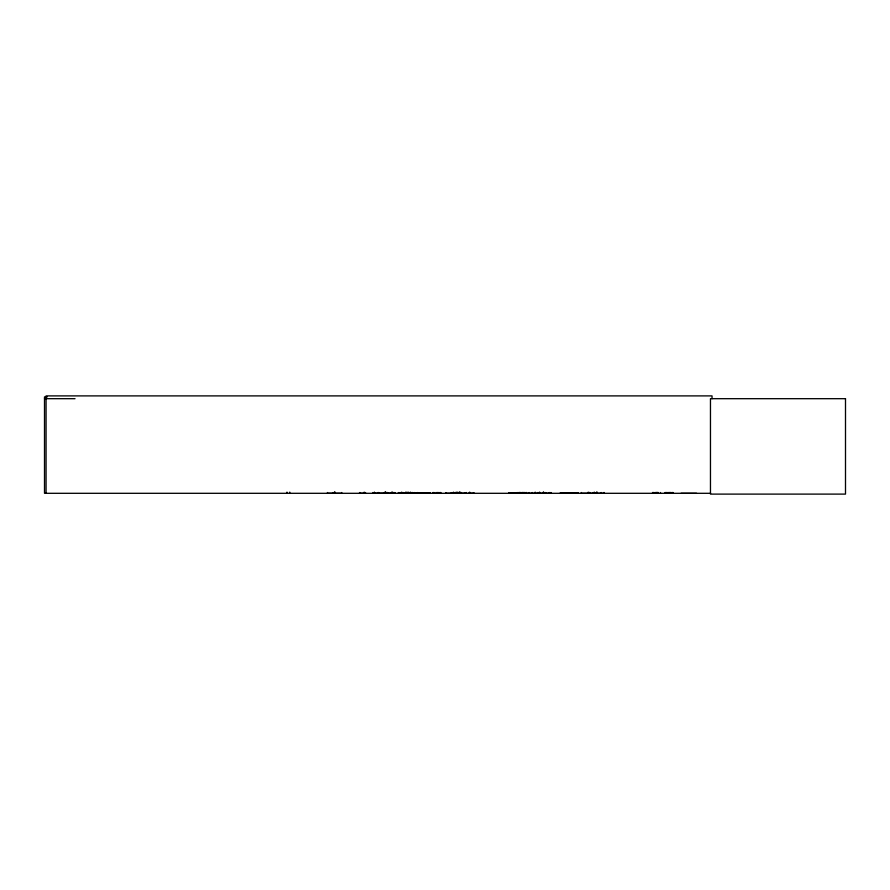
<?xml version="1.0" encoding="UTF-8"?>
<svg xmlns="http://www.w3.org/2000/svg" width="890" height="890" viewBox="0 0 890 890"><rect width="100%" height="100%" fill="white"/><g stroke="black" fill="none" stroke-linecap="round" stroke-linejoin="round"><path stroke-width="1.33" d="M341.749 492.515L341.738 493.305L327.431 493.271L327.431 492.515M378.005 493.271L378.016 492.515M392.323 493.271L392.334 492.515M403.337 493.105L403.337 492.515M417.644 493.271L417.655 492.515M589.558 493.305L589.569 492.515M603.876 492.515L603.876 493.105M445.957 493.305L466.872 493.205M459.329 493.205L459.251 492.315M545.648 493.182L545.692 492.515M580.948 493.305L604.199 493.271L604.188 492.515M412.56 493.205L412.582 492.515M401.546 493.305L401.624 492.315M528.538 493.305L551.121 493.227M394.582 493.205L394.659 492.582M387.05 493.182L387.072 492.582M392.601 493.205L392.468 492.315M359.171 493.305L365.334 493.205M459.718 493.182L459.574 492.315M446.168 493.205L446.202 492.582L446.246 493.305M593.207 493.205L593.263 492.582M401.969 493.205L402.035 492.582M412.026 493.205L412.092 492.582M528.971 493.205L529.038 492.582M387.495 493.205L387.584 492.582M393.08 493.205L393.169 492.582M359.727 493.205L359.816 492.582M459.14 493.205L459.107 492.315M332.771 493.205L332.871 492.582L332.971 493.305M47.281 396.896L44.5 396.896L44.5 493.305L710.643 493.305M44.5 398.687L75.027 398.687M412.137 492.682L429.959 492.682M508.746 492.682L526.568 492.682M560.422 492.682L578.244 492.682M412.103 492.938L429.992 492.915M508.713 492.938L526.602 492.938M560.389 492.938L578.277 492.915M394.659 493.105L373.255 493.205M429.981 493.249L398.275 493.271L398.364 492.515M474.236 493.271L469.308 493.205M508.735 493.249L526.591 493.249L526.669 492.515M560.4 493.249L578.255 493.249M473.669 493.205L473.569 492.582L473.469 493.305M378.873 493.205L378.773 492.582M601.328 493.205L601.273 492.582M589.358 493.182L589.28 492.515M464.825 493.205L464.78 492.582L464.747 493.305M451.686 493.305L451.43 492.582L451.397 493.305M461.209 493.105L461.298 492.582M410.713 493.105L410.735 492.315M400.088 493.205L400.122 492.515M589.881 493.205L589.87 492.515M414.373 493.305L414.273 492.515M712.033 398.687L712.033 395.894L46.069 395.894L46.069 493.305M696.558 493.305L681.05 493.305M673.029 492.515L673.029 493.305M672.74 492.515L672.684 493.305M672.428 492.515L672.428 493.305M671.75 492.515L671.828 493.305M670.804 492.515L670.804 493.305M670.493 492.515L670.493 493.305M670.17 492.515L670.17 493.305M670.003 492.515L670.003 493.305M669.614 492.515L669.502 493.305M669.358 492.515L669.325 493.305M668.779 492.515L668.779 493.305M668.423 492.515L668.401 493.305M667.867 492.515L667.867 493.305M667.5 492.515L667.5 493.305M666.521 492.515L666.521 493.305M666.41 492.515L666.41 493.305M665.987 492.515L666.031 493.305M665.453 492.515L665.453 493.305M665.13 492.515L665.13 493.305M660.48 492.515L660.48 493.305M658.244 493.305L658.244 492.515L658.022 493.305M657.944 492.515L657.944 493.305M657.621 492.515L657.621 493.305M657.41 492.515L657.41 493.305M657.232 492.515L657.221 493.305M656.876 492.515L656.876 493.305M656.809 492.515L656.809 493.305M656.598 492.515L656.598 493.305M656.308 492.515L656.308 493.305M656.041 492.515L656.041 493.305M655.541 492.515L655.541 493.305M655.307 492.515L655.307 493.305M653.972 492.515L653.972 493.305M653.872 492.515L653.872 493.305M652.893 492.515L652.926 493.305M652.57 492.515L652.57 493.305M601.217 492.515L601.217 493.305M597.246 492.315L597.246 493.305M597.012 492.315L597.012 493.305M596.745 492.315L596.745 493.305M596.511 492.315L596.511 493.305M594.576 492.315L594.576 493.305M594.164 492.315L594.164 493.305M593.319 492.515L593.319 493.305M588.435 492.315L588.435 493.305M588.023 492.315L588.023 493.305M581.381 492.515L581.381 493.305M550.843 492.515L550.843 493.305M549.341 492.515L549.341 493.305M543.823 492.315L543.823 493.305M543.467 492.315L543.467 493.305M543.367 492.315L543.367 493.305M543.134 492.315L543.134 493.305M539.818 492.315L539.818 493.305M539.585 492.515L539.585 493.305M539.351 492.315L539.351 493.305M538.873 492.515L538.873 493.305M537.493 492.515L537.493 493.305M535.324 492.315L535.324 493.305M534.99 492.315L534.99 493.305M532.342 492.515L532.342 493.305M529.116 492.515L529.116 493.305M526.402 492.515L526.402 493.305M525.768 492.515L525.768 493.305M524.777 492.515L524.777 493.305M524.655 492.515L524.533 493.305M523.932 492.515L523.988 493.305M523.131 492.515L523.131 493.305M522.831 492.515L522.831 493.305M522.575 492.515L522.575 493.305M522.074 492.515L522.074 493.305M521.84 492.515L521.84 493.305M520.639 492.515L520.639 493.305M520.505 492.515L520.494 493.305M520.016 492.515L519.86 493.305M519.704 492.515L519.704 493.305M519.449 492.515L519.449 493.305M519.104 492.515L519.104 493.305M518.191 492.515L518.191 493.305M517.201 492.515L517.201 493.305M469.864 492.315L469.876 493.305L469.709 492.315M469.119 492.515L469.119 493.305M466.36 492.515L466.36 493.305M461.109 492.515L461.12 493.305M460.375 492.315L460.375 493.305M460.019 492.315L460.019 493.305M459.841 492.515L459.841 493.305M459.596 492.515L459.596 493.305M457.727 492.315L457.727 493.305M457.271 492.315L457.271 493.305M456.314 492.315L456.303 493.305M456.069 492.315L456.069 493.305M455.491 492.515L455.491 493.305M454.045 492.515L454.045 493.305M453.722 492.315L453.722 493.305M453.255 492.315L453.255 493.305M440.772 492.515L440.772 493.305M440.517 492.515L440.517 493.305M439.905 492.515L439.905 493.305M438.881 492.515L438.881 493.305M437.858 492.515L437.858 493.305M437.235 492.515L437.235 493.305M436.89 492.515L436.89 493.305M436.033 492.515L436.033 493.305M434.12 492.515L434.12 493.305M433.263 492.515L433.263 493.305M433.207 492.515L433.207 493.305M412.17 492.515L412.17 493.305M410.613 492.515L410.613 493.305M410.234 492.315L410.257 493.305M409.344 492.515L409.344 493.305M408.098 492.315L408.098 493.305M407.231 492.315L407.231 493.305M406.73 492.315L406.73 493.305M406.207 492.515L406.207 493.305M405.907 492.315L405.907 493.305M405.417 492.315L405.417 493.305M402.113 492.515L402.113 493.305M401.835 492.315L401.835 493.305M394.748 492.515L394.748 493.305M393.258 492.515L393.258 493.305M392.713 492.315L392.713 493.305M391.756 492.315L391.756 493.305M391.544 492.315L391.544 493.305M387.673 492.515L387.673 493.305M387.161 492.515L387.161 493.305M386.115 492.315L386.115 493.305M385.426 492.315L385.426 493.305M385.415 492.315L385.415 493.305M385.181 492.114L385.181 493.305M384.914 492.315L384.936 493.305M378.684 492.515L378.684 493.305M374.512 492.315L374.512 493.305M374.312 492.315L374.312 493.305M373.066 492.515L373.066 493.305M365.523 492.515L365.523 493.305M364.277 492.315L364.277 493.305M364.077 492.315L364.077 493.305M359.905 492.515L359.905 493.305M334.829 492.315L334.851 493.305M334.696 492.114L334.696 493.305M334.329 492.315L334.351 493.305M334.24 492.515L334.24 493.305M289.762 492.114L289.762 493.305M286.981 492.114L286.981 493.305M845.5 398.687L710.465 398.687L710.465 494.106L845.5 494.106L845.5 398.687M653.182 493.305L653.182 492.515L653.16 493.305M523.754 493.305L523.754 492.515L523.687 493.305M438.091 493.305L438.091 492.515L438.036 493.305M408.443 493.305L408.421 492.315L408.377 493.305M384.569 493.305L384.569 492.515L384.48 493.305M335.207 493.305L335.207 492.315L335.163 493.305"/></g></svg>
